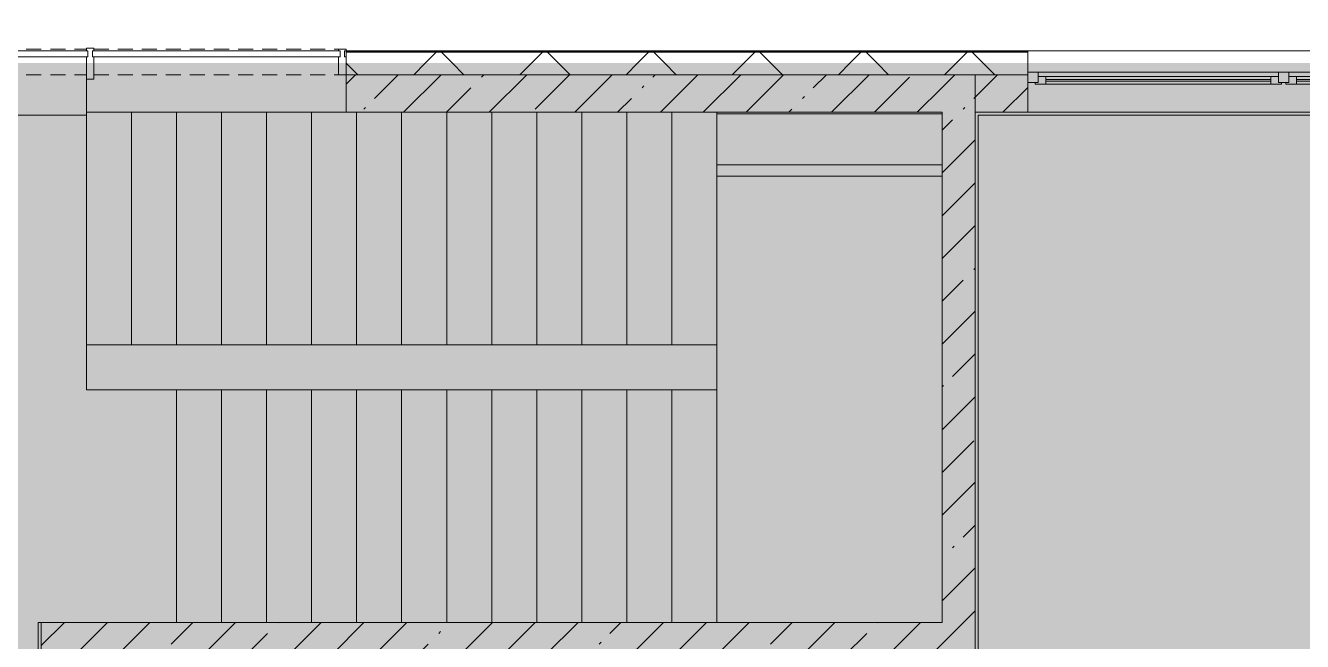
# Model space of a CAD drawing. Header units: millimetres. Extents: x 2623 to 210903, y -8553 to 29000.
# Drawn here: x 178368 to 186873, y 17624 to 21728 of the extents above; entities that cross this region are included whole.
import ezdxf

# ---------------------------------------------------------------- set-up
doc = ezdxf.new("R2010")
doc.units = ezdxf.units.MM
doc.linetypes.add('200_ШТРИХ__ш1_п0_6_', pattern=[160, 100, -60])
doc.layers.add('A-DETL-GENF-6', color=7, linetype='Continuous', lineweight=9, true_color=0xc0c0c0, transparency=0.4)
for name, color, linetype, lineweight in [('A-DETL-MBND-1', 7, '200_ШТРИХ__ш1_п0_6_', 9), ('A-GLAZ-2', 7, 'Continuous', 5), ('A-GLAZ-CWMG-2', 7, 'Continuous', 5), ('A-WALL', 7, 'Continuous', 9), ('A-WALL-4', 7, 'Continuous', 5), ('I-WALL-4', 7, 'Continuous', 5)]:
    doc.layers.add(name, color=color, linetype=linetype, lineweight=lineweight)
for name, color, linetype, lineweight, true_color in [('A-FLOR-2', 7, 'Continuous', 5, 0xb7b7b7), ('A-GLAZ-1', 7, 'Continuous', 5, 0x737373), ('A-GLAZ-CWMG-3', 7, 'Continuous', 5, 0x737373), ('A-WALL-5', 7, 'Continuous', 5, 0x737373), ('A-WALL-6', 7, 'Continuous', 9, 0x737373), ('I-WALL-5', 7, 'Continuous', 5, 0x737373), ('S-STRS-2', 7, 'Continuous', 5, 0x737373)]:
    doc.layers.add(name, color=color, linetype=linetype, lineweight=lineweight, true_color=true_color)
pattern_1 = [(45, (83893.37, 0), (-285.1231, 285.1231), []), (45, (84178.5, 0), (-285.1231, 285.1231), [504.031, -100.806, 16.764, -84.042])]
pattern_2 = [(45, (83893.37, 0), (-353.5534, 353.5534), []), (135, (83893.37, 0), (-353.5534, -353.5534), [])]

# ---------------------------------------------------------------- blocks, each defined once
blk = doc.blocks.new('120_Окно_СКБ_2Ст_Фрамуга сверху - 120_Окно_СКБ_2Ст_2300х2500_h_ ДОО-19727959-3_1_3_птичка')
at = {"layer": 'A-GLAZ-1'}
for p, q in [((-1150, -127), (-1150, -57)), ((-1150, -57), (-1080, -57)), ((1150, -57), (-1150, -57)), ((-1080, -57), (-1080, -127)), ((-1080, -57), (1080, -57)), ((520, -127), (520, -57)), ((520, -57), (590, -57)), ((590, -57), (590, -127)), ((1080, -127), (1080, -57)), ((1080, -57), (1150, -57)), ((1150, -57), (1150, -127)), ((-1080, -127), (-1150, -127)), ((-1150, -127), (-1100, -127)), ((-1080, -127), (-1100, -127)), ((-1100, -127), (-1100, -137)), ((-1100, -137), (540, -137)), ((540, -137), (-1100, -137)), ((520, -87), (-1080, -87)), ((-1080, -87), (-1080, -127)), ((-1030, -137), (-1030, -87)), ((-1030, -107), (470, -107)), ((470, -117), (-1030, -117)), ((470, -137), (470, -87)), ((520, -127), (520, -87)), ((590, -127), (520, -127)), ((540, -127), (520, -127)), ((540, -127), (570, -127)), ((540, -127), (570, -127)), ((540, -137), (540, -127)), ((590, -127), (570, -127)), ((570, -127), (570, -137)), ((570, -137), (1100, -137)), ((1100, -137), (570, -137)), ((1080, -87), (590, -87)), ((590, -87), (590, -127)), ((640, -137), (640, -87)), ((640, -107), (1030, -107)), ((1030, -117), (640, -117)), ((1030, -137), (1030, -87)), ((1080, -127), (1080, -87)), ((1150, -127), (1080, -127)), ((1100, -127), (1080, -127)), ((1100, -127), (1150, -127)), ((1100, -137), (1100, -127))]:
    blk.add_line(p, q, dxfattribs=at)
blk = doc.blocks.new('PNS_Панель прямоугольная - Нр_Стекло - 40мм-22855911-3_1_3_птичка')
at = {"layer": 'A-GLAZ-2'}
h = blk.add_hatch(dxfattribs=at)
h.set_pattern_fill('FP_123', color=256, style=0, pattern_type=2)
h.set_pattern_definition([(45, (-94620, -21060), (-1414.214, 1414.214), [1000, -3000]), (45, (-95620, -21560), (-1414.214, 1414.214), [3000, -1000]), (45, (-93620, -22060), (-1414.214, 1414.214), [1000, -3000])])
h.paths.add_polyline_path([(770, -40), (770, 0), (-770, 0), (-770, -40), (760, -40)])
for p, q in [((-770, 0), (770, 0)), ((760, 0), (-770, 0)), ((-760, -40), (760, -40))]:
    blk.add_line(p, q, dxfattribs=at)
blk = doc.blocks.new('Прямоугольный импост - Импост структурный с накладкой - 170мм-22855901-3_1_3_птичка')
at = {"layer": 'A-DETL-MBND-1'}
for p, q in [((93360, 21560), (93360, 21570)), ((93360, 21570), (94880, 21570)), ((93360, 21400), (94880, 21400))]:
    blk.add_line(p, q, dxfattribs=at)
blk = doc.blocks.new('Прямоугольный импост - Импост структурный с накладкой - 170мм-22854936-3_1_3_птичка')
at = {"layer": 'A-GLAZ-CWMG-2'}
for p, q in [((-50, 40), (-50, 81)), ((-40, 40), (-50, 40)), ((-50, -10), (-50, 0)), ((-50, 0), (-40, 0)), ((-40, 0), (-40, 40)), ((-10, 40), (-10, 0)), ((0, 40), (-10, 40)), ((-10, 0), (0, 0)), ((0, 81), (0, 40)), ((0, 0), (0, -10)), ((0, -10), (-50, -10))]:
    blk.add_line(p, q, dxfattribs=at)
at = {"layer": 'A-GLAZ-CWMG-3'}
for p, q in [((-50, 81), (-50, 160)), ((-50, 160), (0, 160)), ((0, 160), (0, 81))]:
    blk.add_line(p, q, dxfattribs=at)
blk = doc.blocks.new('PNS_Панель прямоугольная1 - Нр_Стекло - 40мм-23689159-3_1_3_птичка')
at = {"layer": 'A-GLAZ-2'}
for p, q in [((-825, 0), (825, 0)), ((825, 0), (-815, 0)), ((-815, -40), (815, -40))]:
    blk.add_line(p, q, dxfattribs=at)
blk = doc.blocks.new('Прямоугольный импост - Импост структурный с накладкой - 170мм-23689141-3_1_3_птичка')
at = {"layer": 'A-DETL-MBND-1'}
for p, q in [((94930, 21570), (96560, 21570)), ((96560, 21570), (96560, 21560)), ((94930, 21400), (96560, 21400))]:
    blk.add_line(p, q, dxfattribs=at)
blk = doc.blocks.new('Прямоугольный импост - Импост структурный с накладкой - 190мм-22854925-3_1_3_птичка')
at = {"layer": 'A-GLAZ-CWMG-2'}
for p, q in [((-25, 40), (-25, 81)), ((-15, 40), (-25, 40)), ((-25, -17), (-25, 0)), ((-25, 0), (-15, 0)), ((-15, 0), (-15, 40)), ((15, 40), (15, 0)), ((25, 40), (15, 40)), ((15, 0), (25, 0)), ((25, 81), (25, 40)), ((25, 0), (25, -17)), ((25, -17), (-25, -17))]:
    blk.add_line(p, q, dxfattribs=at)
at = {"layer": 'A-GLAZ-CWMG-3'}
for p, q in [((-25, 81), (-25, 190)), ((-25, 190), (25, 190)), ((25, 190), (25, 81))]:
    blk.add_line(p, q, dxfattribs=at)
blk = doc.blocks.new('Зашивка приборов отопления40 - Зашивка приборов отопления-33325598-3_1_3_птичка')
at = {"layer": 'A-WALL-5'}
for p, q in [((126595, 120), (125095, 120)), ((126595, 45), (126595, 120)), ((126595, 45), (125095, 45)), ((125095, 45), (126595, 45)), ((126595, -295), (126595, 45)), ((125095, -295), (126595, -295))]:
    blk.add_line(p, q, dxfattribs=at)

msp = doc.modelspace()

# ---------------------------------------------------------------- hatches: boundary and pattern name
at = {"layer": 'A-DETL-GENF-6'}
msp.add_hatch(color=256, dxfattribs=at).paths.add_polyline_path([(209126.4, -258), (209126.4, 21479), (177226.4, 21479), (177226.4, 27379), (168463.4, 27379), (168463.4, 10208.3), (173103.4, 10208.3), (173103.4, -258), (207881, -258)])
at = {"layer": 'A-WALL-4'}
h = msp.add_hatch(dxfattribs=at)
h.set_pattern_fill('FP_73', color=256, style=0, pattern_type=2)
h.set_pattern_definition(pattern_2)
h.paths.add_polyline_path([(208973.4, 21400), (209123.4, 21400), (209123.4, 21479), (204043.6, 21479), (204043.6, 21400), (208723.4, 21400)])
h.paths.add_polyline_path([(203143.6, 21400), (203143.6, 21479), (201793.8, 21479), (201793.8, 21400), (202287.7, 21400)])
h.paths.add_polyline_path([(190169.1, 21400), (190743.8, 21400), (190743.8, 21479), (189443.6, 21479), (189443.6, 21400), (189943.4, 21400)])
h.paths.add_polyline_path([(191643.8, 21400), (192943.8, 21400), (192943.8, 21479), (191643.8, 21479)])
h.paths.add_polyline_path([(177197.5, 21400), (177203.4, 21400), (177203.4, 21550), (177183.4, 21550), (177183.4, 21400)])
h.paths.add_polyline_path([(193843.8, 21400), (195143.4, 21400), (195143.4, 21479), (193843.8, 21479)])
h.paths.add_polyline_path([(197443.4, 21400), (198593.8, 21400), (198593.8, 21479), (197443.4, 21479)])
h.paths.add_polyline_path([(200023.8, 21400), (200893.8, 21400), (200893.8, 21479), (200023.8, 21479)])
h.paths.add_polyline_path([(180503.4, 21400), (185043.4, 21400), (185043.4, 21479), (180503.4, 21479)])
h.paths.add_polyline_path([(187343.4, 21400), (188543.6, 21400), (188543.6, 21479), (187343.4, 21479)])
h = msp.add_hatch(dxfattribs=at)
h.set_pattern_fill('FP_73', color=256, style=0, pattern_type=2)
h.set_pattern_definition(pattern_2)
h.paths.add_polyline_path([(209052.4, 21479), (209123.4, 21479), (209123.4, 21550), (204043.6, 21550), (204043.6, 21479), (208934, 21479)])
h.paths.add_polyline_path([(183643.7, 21479), (185043.4, 21479), (185043.4, 21550), (180503.4, 21550), (180503.4, 21479), (182382.5, 21479)])
h.paths.add_polyline_path([(187343.4, 21479), (188543.6, 21479), (188543.6, 21550), (187343.4, 21550)])
h.paths.add_polyline_path([(203143.6, 21479), (203143.6, 21550), (201793.8, 21550), (201793.8, 21479), (202432.7, 21479)])
h.paths.add_polyline_path([(200423.3, 21479), (200893.8, 21479), (200893.8, 21550), (200023.8, 21550), (200023.8, 21479)])
h.paths.add_polyline_path([(190128.4, 21479), (190743.8, 21479), (190743.8, 21550), (189443.6, 21550), (189443.6, 21479), (189943.4, 21479)])
h.paths.add_polyline_path([(198558.9, 21479), (198593.8, 21479), (198593.8, 21550), (197443.4, 21550), (197443.4, 21479), (198049.3, 21479)])
h.paths.add_polyline_path([(194943.4, 21479), (195143.4, 21479), (195143.4, 21550), (193843.8, 21550), (193843.8, 21479), (194830.1, 21479)])
h.paths.add_polyline_path([(191643.8, 21479), (192943.8, 21479), (192943.8, 21550), (191643.8, 21550)])
at = {"layer": 'I-WALL-4'}
h = msp.add_hatch(dxfattribs=at)
h.set_pattern_fill('FP_69', color=256, style=0, pattern_type=2)
h.set_pattern_definition(pattern_1)
h.paths.add_polyline_path([(180503.4, 21150), (184473.4, 21150), (184473.4, 21400), (180503.4, 21400)])
h.paths.add_polyline_path([(177118.2, 21150), (177203.4, 21150), (177203.4, 21400), (176923.4, 21400), (176923.4, 21150), (177106, 21150)])
h = msp.add_hatch(dxfattribs=at)
h.set_pattern_fill('FP_69', color=256, style=0, pattern_type=2)
h.set_pattern_definition(pattern_1)
h.paths.add_polyline_path([(184473.4, 17530), (184693.4, 17530), (184693.4, 21400), (184473.4, 21400), (184473.4, 17750)])
h = msp.add_hatch(dxfattribs=at)
h.set_pattern_fill('FP_69', color=256, style=0, pattern_type=2)
h.set_pattern_definition(pattern_1)
h.paths.add_polyline_path([(195143.4, 21150), (195143.4, 21400), (194943.4, 21400), (194943.4, 21150)])
h.paths.add_polyline_path([(192943.8, 21150), (192943.8, 21400), (191643.8, 21400), (191643.8, 21150)])
h.paths.add_polyline_path([(204933.4, 21150), (204933.4, 21400), (204743.4, 21400), (204743.4, 21150)])
h.paths.add_polyline_path([(193843.8, 21150), (194243.4, 21150), (194243.4, 21400), (193843.8, 21400)])
h.paths.add_polyline_path([(202287.7, 21150), (203143.6, 21150), (203143.6, 21400), (201793.8, 21400), (201793.8, 21150)])
h.paths.add_polyline_path([(197443.4, 21150), (198593.8, 21150), (198593.8, 21400), (197443.4, 21400)])
h.paths.add_polyline_path([(200893.8, 21150), (200893.8, 21400), (200023.8, 21400), (200023.8, 21150), (200423.3, 21150)])
h.paths.add_polyline_path([(187372.5, 21150), (188543.6, 21150), (188543.6, 21400), (187343.4, 21400), (187343.4, 21150)])
h.paths.add_polyline_path([(189943.4, 21150), (190743.8, 21150), (190743.8, 21400), (189943.4, 21400), (189943.4, 21246.1)])
h.paths.add_polyline_path([(184693.4, 21150), (185043.4, 21150), (185043.4, 21400), (184693.4, 21400)])
h = msp.add_hatch(dxfattribs=at)
h.set_pattern_fill('FP_69', color=256, style=0, pattern_type=2)
h.set_pattern_definition(pattern_1)
h.paths.add_polyline_path([(178516.5, 13620), (178693.4, 13620), (178693.4, 17750), (178473.4, 17750), (178473.4, 13620)])
h = msp.add_hatch(dxfattribs=at)
h.set_pattern_fill('FP_69', color=256, style=0, pattern_type=2)
h.set_pattern_definition(pattern_1)
h.paths.add_polyline_path([(184473.4, 17530), (184473.4, 17750), (178693.4, 17750), (178693.4, 17530), (183643.7, 17530)])

# ---------------------------------------------------------------- linework, layer by layer
at = {"layer": 'A-FLOR-2'}
for p, q in [((178773.4, 19300), (178773.4, 21370)), ((178773.4, 21130), (176943.4, 21130)), ((189423.4, 21130), (184713.4, 21130)), ((184713.4, 21130), (184713.4, 13920)), ((179373.4, 19300), (178773.4, 19300)), ((179373.4, 17750), (179373.4, 19300)), ((178452.4, 13620), (178452.4, 17750)), ((178452.4, 17750), (178473.4, 17750))]:
    msp.add_line(p, q, dxfattribs=at)
at = {"layer": 'A-WALL'}
for p, q in [((185043.4, 21553), (180503.4, 21553)), ((185043.4, 21550), (180503.4, 21550))]:
    msp.add_line(p, q, dxfattribs=at)
at = {"layer": 'A-WALL-4'}
msp.add_line((190743.8, 21558), (180503.4, 21558), dxfattribs=at)
at = {"layer": 'A-WALL-5'}
for p, q in [((180503.4, 21558), (180503.4, 21400)), ((185043.4, 21400), (185043.4, 21558)), ((184473.4, 21400), (184693.4, 21400))]:
    msp.add_line(p, q, dxfattribs=at)
at = {"layer": 'A-WALL-6'}
for p, q in [((180503.4, 21400), (184473.4, 21400)), ((185043.4, 21400), (184693.4, 21400))]:
    msp.add_line(p, q, dxfattribs=at)
at = {"layer": 'I-WALL-5'}
for p, q in [((180503.4, 21400), (180503.4, 21150)), ((184693.4, 13900), (184693.4, 21400)), ((185043.4, 21150), (185043.4, 21400)), ((180503.4, 21150), (184473.4, 21150)), ((184473.4, 21150), (184473.4, 17750)), ((189443.4, 21150), (184693.4, 21150)), ((178473.4, 17750), (178473.4, 13620)), ((184473.4, 17750), (178473.4, 17750))]:
    msp.add_line(p, q, dxfattribs=at)
at = {"layer": 'S-STRS-2'}
for p, q in [((178773.4, 19600), (178773.4, 21150)), ((179073.4, 21150), (178773.4, 21150)), ((179373.4, 21150), (179073.4, 21150)), ((179073.4, 19600), (179073.4, 21150)), ((179073.4, 19600), (179073.4, 21150)), ((179673.4, 21150), (179373.4, 21150)), ((179373.4, 19600), (179373.4, 21150)), ((179373.4, 19600), (179373.4, 21150)), ((179973.4, 21150), (179673.4, 21150)), ((179673.4, 19600), (179673.4, 21150)), ((179673.4, 19600), (179673.4, 21150)), ((180273.4, 21150), (179973.4, 21150)), ((179973.4, 19600), (179973.4, 21150)), ((179973.4, 19600), (179973.4, 21150)), ((180503.4, 21150), (180273.4, 21150)), ((180273.4, 19600), (180273.4, 21150)), ((180273.4, 19600), (180273.4, 21150)), ((180573.4, 19600), (180573.4, 21150)), ((180573.4, 19600), (180573.4, 21150)), ((180873.4, 19600), (180873.4, 21150)), ((180873.4, 19600), (180873.4, 21150)), ((181173.4, 19600), (181173.4, 21150)), ((181173.4, 19600), (181173.4, 21150)), ((181473.4, 19600), (181473.4, 21150)), ((181473.4, 19600), (181473.4, 21150)), ((181773.4, 19600), (181773.4, 21150)), ((181773.4, 19600), (181773.4, 21150)), ((182073.4, 19600), (182073.4, 21150)), ((182073.4, 19600), (182073.4, 21150)), ((182373.4, 19600), (182373.4, 21150)), ((182373.4, 19600), (182373.4, 21150)), ((182673.4, 19600), (182673.4, 21150)), ((182673.4, 19600), (182673.4, 21150)), ((182973.4, 21140), (182973.4, 21150)), ((182973.4, 21140), (182973.4, 21150)), ((182973.4, 19600), (182973.4, 20725)), ((182973.4, 19600), (182973.4, 20725)), ((179073.4, 19600), (178773.4, 19600)), ((179373.4, 19600), (179073.4, 19600)), ((179673.4, 19600), (179373.4, 19600)), ((179973.4, 19600), (179673.4, 19600)), ((180273.4, 19600), (179973.4, 19600)), ((180573.4, 19600), (180273.4, 19600)), ((180873.4, 19600), (180573.4, 19600)), ((181173.4, 19600), (180873.4, 19600)), ((181473.4, 19600), (181173.4, 19600)), ((181773.4, 19600), (181473.4, 19600)), ((182073.4, 19600), (181773.4, 19600)), ((182373.4, 19600), (182073.4, 19600)), ((182673.4, 19600), (182373.4, 19600)), ((182973.4, 19600), (182673.4, 19600)), ((182973.4, 19600), (182973.4, 19300)), ((179373.4, 19300), (179673.4, 19300)), ((179673.4, 19300), (179973.4, 19300)), ((179673.4, 19300), (179673.4, 17750)), ((179673.4, 19300), (179673.4, 17750)), ((179973.4, 19300), (180273.4, 19300)), ((179973.4, 19300), (179973.4, 17750)), ((179973.4, 19300), (179973.4, 17750)), ((180273.4, 19300), (180573.4, 19300)), ((180273.4, 19300), (180273.4, 17750)), ((180273.4, 19300), (180273.4, 17750)), ((180573.4, 19300), (180873.4, 19300)), ((180573.4, 19300), (180573.4, 17750)), ((180573.4, 19300), (180573.4, 17750)), ((180873.4, 19300), (181173.4, 19300)), ((180873.4, 19300), (180873.4, 17750)), ((180873.4, 19300), (180873.4, 17750)), ((181173.4, 19300), (181473.4, 19300)), ((181173.4, 19300), (181173.4, 17750)), ((181173.4, 19300), (181173.4, 17750)), ((181473.4, 19300), (181773.4, 19300)), ((181473.4, 19300), (181473.4, 17750)), ((181473.4, 19300), (181473.4, 17750)), ((181773.4, 19300), (182073.4, 19300)), ((181773.4, 19300), (181773.4, 17750)), ((181773.4, 19300), (181773.4, 17750)), ((182073.4, 19300), (182373.4, 19300)), ((182073.4, 19300), (182073.4, 17750)), ((182073.4, 19300), (182073.4, 17750)), ((182373.4, 19300), (182673.4, 19300)), ((182373.4, 19300), (182373.4, 17750)), ((182373.4, 19300), (182373.4, 17750)), ((182673.4, 19300), (182973.4, 19300)), ((182673.4, 19300), (182673.4, 17750)), ((182673.4, 19300), (182673.4, 17750)), ((182973.4, 19300), (182973.4, 17750)), ((182973.4, 19300), (182973.4, 17750))]:
    msp.add_line(p, q, dxfattribs=at)

# ---------------------------------------------------------------- block references
at = {"layer": 'A-DETL-MBND-1'}
for name in ['Прямоугольный импост - Импост структурный с накладкой - 170мм-22855901-3_1_3_птичка', 'Прямоугольный импост - Импост структурный с накладкой - 170мм-23689141-3_1_3_птичка']:
    msp.add_blockref(name, (83893.4, 0), dxfattribs=at)
at = {"layer": 'A-GLAZ-1'}
msp.add_blockref('120_Окно_СКБ_2Ст_Фрамуга сверху - 120_Окно_СКБ_2Ст_2300х2500_h_ ДОО-19727959-3_1_3_птичка', (186193.4, 21475), dxfattribs=at)
at = {"layer": 'A-GLAZ-2'}
for name, p in [('PNS_Панель прямоугольная - Нр_Стекло - 40мм-22855911-3_1_3_птичка', (178013.4, 21560)), ('PNS_Панель прямоугольная1 - Нр_Стекло - 40мм-23689159-3_1_3_птичка', (179638.4, 21560))]:
    msp.add_blockref(name, p, dxfattribs=at)
at = {"layer": 'A-GLAZ-CWMG-2', "extrusion": (0, 0, -1), "rotation": 180}
for name, p in [('Прямоугольный импост - Импост структурный с накладкой - 190мм-22854925-3_1_3_птичка', (-178798.4, 21560)), ('Прямоугольный импост - Импост структурный с накладкой - 170мм-22854936-3_1_3_птичка', (-180503.4, 21560))]:
    msp.add_blockref(name, p, dxfattribs=at)
at = {"layer": 'A-WALL-5', "rotation": 180}
msp.add_blockref('Зашивка приборов отопления40 - Зашивка приборов отопления-33325598-3_1_3_птичка', (309568.4, 20845), dxfattribs=at)

doc.saveas('drawing.dxf')
